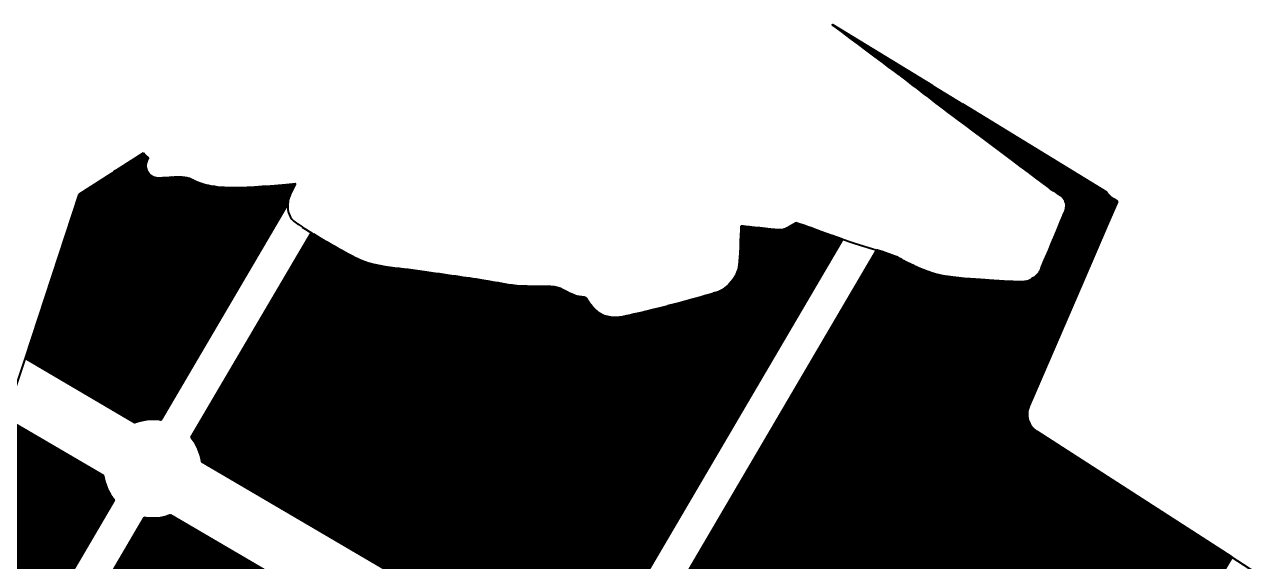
# Model space of a CAD drawing. Header units: metres. Extents: x 729569 to 733474, y 1423763 to 1426173.
# Drawn here: x 731256.3 to 731555.1, y 1425607.7 to 1425737.4 of the extents above; entities that cross this region are included whole.
import ezdxf

# ---------------------------------------------------------------- set-up
doc = ezdxf.new("R2010")
doc.units = ezdxf.units.M
for name, color, linetype in [('GREEN_AREA', 7, 'Continuous'), ('PARCEL_BORDER', 7, 'Continuous'), ('PARCEL_L', 7, 'Continuous'), ('ROADS_LOCAL', 7, 'Continuous')]:
    doc.layers.add(name, color=color, linetype=linetype)

msp = doc.modelspace()

# ---------------------------------------------------------------- hatches: boundary and pattern name
at = {"layer": 'GREEN_AREA', "true_color": 0x96c896}
h = msp.add_hatch(dxfattribs=at)
h.set_pattern_fill('SOLID')
h.paths.add_polyline_path([(731472.96, 1425721.27), (731472.05, 1425721.97), (731471.14, 1425722.67), (731471.14, 1425722.67), (731470.22, 1425723.37), (731470.22, 1425723.37), (731469.3, 1425724.07), (731469.3, 1425724.08), (731468.38, 1425724.78), (731468.37, 1425724.79), (731467.6, 1425725.37), (731467.59, 1425725.37), (731466.52, 1425726.18), (731466.51, 1425726.18), (731465.17, 1425727.19), (731463.6, 1425728.36), (731461.83, 1425729.68), (731459.93, 1425731.11), (731457.91, 1425732.62), (731455.82, 1425734.18), (731453.7, 1425735.77), (731451.6, 1425737.34), (731451.5, 1425737.42), (731475.68, 1425722.62), (731474.29, 1425720.25), (731473.86, 1425720.57), (731472.96, 1425721.27)])
h = msp.add_hatch(dxfattribs=at)
h.set_pattern_fill('SOLID')
h.paths.add_polyline_path([(731507.42, 1425695.38), (731507.21, 1425695.64), (731507.18, 1425695.68), (731506.99, 1425695.87), (731506.78, 1425696.05), (731506.56, 1425696.2), (731506.48, 1425696.25), (731506.37, 1425696.32), (731506.34, 1425696.33), (731506.27, 1425696.39), (731506.26, 1425696.39), (731505.92, 1425696.61), (731505.49, 1425696.9), (731505.02, 1425697.22), (731504.58, 1425697.53), (731504.24, 1425697.78), (731503.42, 1425698.39), (731502.22, 1425699.28), (731500.69, 1425700.42), (731498.9, 1425701.76), (731496.9, 1425703.25), (731494.75, 1425704.86), (731492.51, 1425706.53), (731490.24, 1425708.23), (731488, 1425709.9), (731485.85, 1425711.52), (731483.84, 1425713.02), (731482.03, 1425714.38), (731481.11, 1425715.07), (731482.93, 1425718.18), (731517.79, 1425696.85), (731517.93, 1425696.63), (731517.99, 1425696.55), (731518.22, 1425696.27), (731518.48, 1425696.01), (731518.7, 1425695.82), (731518.92, 1425695.65), (731519.43, 1425695.29), (731519.52, 1425695.22), (731520.39, 1425694.66), (731517.93, 1425688.98), (731507.64, 1425695.02), (731507.59, 1425695.11), (731507.42, 1425695.38)])
h = msp.add_hatch(dxfattribs=at)
h.set_pattern_fill('SOLID')
h.paths.add_polyline_path([(731277.25, 1425701.35), (731277.66, 1425701.64), (731278.04, 1425701.98), (731278.16, 1425702.11), (731278.37, 1425702.18), (731278.81, 1425702.38), (731279.23, 1425702.62), (731285.01, 1425706.34), (731285.46, 1425705.9), (731286.22, 1425705.15), (731286.08, 1425704.96), (731285.94, 1425704.71), (731285.82, 1425704.45), (731285.73, 1425704.17), (731285.66, 1425703.89), (731285.62, 1425703.6), (731285.61, 1425703.31), (731285.62, 1425703.03), (731285.67, 1425702.74), (731285.74, 1425702.46), (731285.84, 1425702.19), (731285.96, 1425701.92), (731286.11, 1425701.68), (731286.28, 1425701.44), (731286.47, 1425701.23), (731286.68, 1425701.03), (731286.92, 1425700.86), (731287.16, 1425700.71), (731287.17, 1425700.7), (731287.47, 1425700.56), (731287.78, 1425700.45), (731288.09, 1425700.38), (731288.42, 1425700.34), (731288.5, 1425700.33), (731288.78, 1425700.33), (731289.02, 1425700.33), (731289.12, 1425700.34), (731289.62, 1425700.37), (731289.66, 1425700.37), (731290.44, 1425700.43), (731290.46, 1425700.43), (731291.25, 1425700.49), (731291.25, 1425700.49), (731291.85, 1425700.54), (731292.08, 1425700.52), (731292.33, 1425700.52), (731292.55, 1425700.53), (731292.56, 1425700.53), (731293.03, 1425700.55), (731293.65, 1425700.57), (731294.33, 1425700.56), (731294.98, 1425700.52), (731295.48, 1425700.44), (731295.77, 1425700.36), (731296.13, 1425700.23), (731296.6, 1425700.01), (731297.16, 1425699.73), (731297.22, 1425699.71), (731297.84, 1425699.42), (731297.99, 1425699.35), (731298.66, 1425699.09), (731298.9, 1425699), (731299.64, 1425698.78), (731299.83, 1425698.73), (731300.51, 1425698.57), (731300.61, 1425698.55), (731301.29, 1425698.42), (731301.39, 1425698.4), (731302.07, 1425698.29), (731302.17, 1425698.27), (731302.87, 1425698.18), (731302.96, 1425698.17), (731303.69, 1425698.1), (731303.77, 1425698.09), (731304.53, 1425698.04), (731304.6, 1425698.04), (731305.41, 1425698), (731305.47, 1425698), (731306.32, 1425697.98), (731306.43, 1425697.97), (731307.24, 1425697.98), (731307.31, 1425697.98), (731308.51, 1425698.02), (731308.55, 1425698.02), (731310.06, 1425698.09), (731310.08, 1425698.09), (731311.82, 1425698.18), (731311.84, 1425698.18), (731313.71, 1425698.29), (731313.73, 1425698.29), (731315.66, 1425698.42), (731315.68, 1425698.42), (731317.58, 1425698.56), (731317.61, 1425698.57), (731319.39, 1425698.72), (731319.43, 1425698.72), (731321.02, 1425698.88), (731321.09, 1425698.89), (731321.72, 1425698.97), (731321.67, 1425698.85), (731321.66, 1425698.83), (731320.98, 1425697.39), (731320.96, 1425697.36), (731320.5, 1425696.36), (731320.45, 1425696.23), (731320.26, 1425695.76), (731320.17, 1425695.5), (731320.1, 1425695.24), (731320, 1425694.74), (731319.98, 1425694.58), (731319.93, 1425694.23), (731289.24, 1425641.9), (731288.88, 1425641.97), (731287.71, 1425642.07), (731286.53, 1425642.06), (731285.36, 1425641.93), (731284.21, 1425641.69), (731283.09, 1425641.34), (731282.96, 1425641.28), (731256.48, 1425656.81), (731269.5, 1425696.37), (731277.25, 1425701.35)])
h = msp.add_hatch(dxfattribs=at)
h.set_pattern_fill('SOLID')
h.paths.add_polyline_path([(731326.07, 1425686.8), (731327.62, 1425685.85), (731327.65, 1425685.84), (731329.28, 1425684.86), (731329.31, 1425684.85), (731330.97, 1425683.88), (731331, 1425683.86), (731332.65, 1425682.93), (731332.69, 1425682.91), (731334.25, 1425682.06), (731334.3, 1425682.03), (731335.74, 1425681.29), (731335.82, 1425681.25), (731337.06, 1425680.65), (731337.21, 1425680.58), (731338.21, 1425680.17), (731338.43, 1425680.09), (731339.55, 1425679.72), (731339.72, 1425679.67), (731340.84, 1425679.38), (731340.98, 1425679.34), (731342.11, 1425679.11), (731342.23, 1425679.09), (731343.35, 1425678.9), (731343.44, 1425678.89), (731344.56, 1425678.73), (731344.62, 1425678.72), (731345.73, 1425678.6), (731345.76, 1425678.59), (731346.88, 1425678.47), (731347.97, 1425678.36), (731349.02, 1425678.23), (731350.07, 1425678.09), (731351.24, 1425677.91), (731351.26, 1425677.91), (731352.38, 1425677.74), (731352.39, 1425677.74), (731352.94, 1425677.66), (731319.16, 1425620.05), (731299.1, 1425631.81), (731299.09, 1425631.95), (731298.85, 1425633.11), (731298.5, 1425634.23), (731298.03, 1425635.31), (731297.47, 1425636.35), (731296.81, 1425637.32), (731296.57, 1425637.6), (731325.59, 1425687.09), (731326.04, 1425686.81), (731326.07, 1425686.8)])
h = msp.add_hatch(dxfattribs=at)
h.set_pattern_fill('SOLID')
h.paths.add_polyline_path([(731421.35, 1425672.04), (731421.39, 1425672.05), (731422.72, 1425672.45), (731422.8, 1425672.48), (731423.76, 1425672.8), (731423.98, 1425672.88), (731424.49, 1425673.1), (731424.79, 1425673.25), (731425.07, 1425673.43), (731425.61, 1425673.81), (731425.89, 1425674.04), (731426.37, 1425674.49), (731426.57, 1425674.69), (731426.99, 1425675.17), (731427.14, 1425675.34), (731427.49, 1425675.8), (731427.6, 1425675.96), (731427.89, 1425676.38), (731427.98, 1425676.52), (731428.18, 1425676.86), (731428.32, 1425677.13), (731428.51, 1425677.53), (731428.66, 1425677.92), (731428.77, 1425678.3), (731428.85, 1425678.6), (731428.92, 1425678.99), (731428.94, 1425679.1), (731429.01, 1425679.54), (731429.03, 1425679.74), (731429.07, 1425680.18), (731429.08, 1425680.26), (731429.13, 1425681.12), (731429.13, 1425681.14), (731429.2, 1425682.3), (731429.2, 1425682.31), (731429.26, 1425683.67), (731429.26, 1425683.68), (731429.33, 1425685.13), (731429.33, 1425685.13), (731429.4, 1425686.56), (731429.4, 1425686.56), (731429.45, 1425687.86), (731429.49, 1425688.75), (731430.03, 1425688.69), (731430.03, 1425688.69), (731430.58, 1425688.64), (731431.5, 1425688.55), (731432.68, 1425688.43), (731433.99, 1425688.29), (731435.33, 1425688.15), (731436.58, 1425688.03), (731437.61, 1425687.92), (731438.32, 1425687.85), (731438.32, 1425687.85), (731438.59, 1425687.82), (731438.9, 1425687.8), (731439.22, 1425687.82), (731439.53, 1425687.87), (731439.83, 1425687.96), (731439.92, 1425687.99), (731440.18, 1425688.09), (731440.42, 1425688.21), (731440.65, 1425688.33), (731440.68, 1425688.35), (731441.22, 1425688.66), (731441.26, 1425688.68), (731441.93, 1425689.06), (731442, 1425689.11), (731442.59, 1425689.47), (731442.64, 1425689.51), (731443.16, 1425689.34), (731444.95, 1425688.76), (731445.46, 1425688.59), (731446.3, 1425688.28), (731446.31, 1425688.28), (731448.78, 1425687.38), (731448.8, 1425687.37), (731451.31, 1425686.47), (731451.33, 1425686.47), (731453.83, 1425685.6), (731453.85, 1425685.59), (731453.95, 1425685.55), (731439.55, 1425661.01), (731420.95, 1425671.92), (731421.35, 1425672.04)])
h = msp.add_hatch(dxfattribs=at)
h.set_pattern_fill('SOLID')
h.paths.add_polyline_path([(731462.58, 1425682.86), (731462.59, 1425682.86), (731463.47, 1425682.56), (731465.01, 1425682.02), (731466.08, 1425681.65), (731466.53, 1425681.48), (731466.98, 1425681.27), (731467.4, 1425681.06), (731467.84, 1425680.81), (731468.32, 1425680.54), (731468.38, 1425680.51), (731468.91, 1425680.22), (731469.02, 1425680.17), (731469.63, 1425679.87), (731469.67, 1425679.85), (731470.23, 1425679.59), (731470.89, 1425679.28), (731470.91, 1425679.27), (731471.69, 1425678.91), (731471.73, 1425678.89), (731472.59, 1425678.51), (731472.66, 1425678.48), (731473.59, 1425678.1), (731473.68, 1425678.06), (731474.66, 1425677.69), (731474.78, 1425677.65), (731475.8, 1425677.31), (731475.95, 1425677.27), (731477, 1425676.98), (731477.18, 1425676.93), (731478.12, 1425676.73), (731478.26, 1425676.71), (731479.35, 1425676.53), (731479.44, 1425676.52), (731480.65, 1425676.37), (731480.71, 1425676.36), (731481.99, 1425676.22), (731482.04, 1425676.22), (731483.36, 1425676.1), (731483.39, 1425676.09), (731484.72, 1425675.99), (731484.74, 1425675.98), (731486.04, 1425675.89), (731486.05, 1425675.89), (731487.27, 1425675.8), (731488.39, 1425675.72), (731489.36, 1425675.65), (731489.36, 1425675.65), (731490.52, 1425675.57), (731490.55, 1425675.57), (731491.76, 1425675.49), (731491.78, 1425675.49), (731492.99, 1425675.42), (731493.01, 1425675.42), (731494.15, 1425675.37), (731494.16, 1425675.37), (731495.18, 1425675.32), (731495.19, 1425675.32), (731496.03, 1425675.29), (731496.05, 1425675.29), (731496.64, 1425675.27), (731496.69, 1425675.27), (731496.98, 1425675.26), (731497.04, 1425675.26), (731497.33, 1425675.26), (731497.49, 1425675.27), (731497.73, 1425675.28), (731498.02, 1425675.31), (731498.3, 1425675.37), (731498.57, 1425675.44), (731498.88, 1425675.54), (731499.18, 1425675.67), (731499.46, 1425675.81), (731499.73, 1425675.97), (731500.07, 1425676.19), (731500.24, 1425676.31), (731500.56, 1425676.55), (731500.81, 1425676.76), (731501.02, 1425676.96), (731501.21, 1425677.16), (731501.39, 1425677.38), (731501.54, 1425677.61), (731501.66, 1425677.81), (731501.81, 1425678.1), (731501.93, 1425678.41), (731501.99, 1425678.6), (731502.03, 1425678.71), (731502.14, 1425678.98), (731502.53, 1425679.9), (731502.77, 1425680.48), (731511.94, 1425675.11), (731499.04, 1425645.27), (731498.87, 1425644.8), (731498.74, 1425644.32), (731498.66, 1425643.82), (731498.63, 1425643.32), (731498.65, 1425642.82), (731498.73, 1425642.32), (731498.85, 1425641.84), (731499.02, 1425641.36), (731499.23, 1425640.91), (731499.49, 1425640.48), (731499.8, 1425640.08), (731500.14, 1425639.71), (731500.51, 1425639.38), (731500.92, 1425639.09), (731548, 1425608.71), (731543.07, 1425600.31), (731471.35, 1425642.36), (731422.68, 1425559.36), (731402.62, 1425571.12), (731402.61, 1425571.26), (731402.37, 1425572.41), (731402.01, 1425573.53), (731401.55, 1425574.62), (731400.99, 1425575.65), (731400.32, 1425576.62), (731400.09, 1425576.9), (731462.27, 1425682.94), (731462.43, 1425682.89), (731462.58, 1425682.86)])
h = msp.add_hatch(dxfattribs=at)
h.set_pattern_fill('SOLID')
h.paths.add_polyline_path([(731214.4, 1425529.04), (731240.48, 1425608.23), (731240.6, 1425608.2), (731240.91, 1425608.16), (731240.98, 1425608.15), (731241.27, 1425608.14), (731241.56, 1425608.16), (731241.85, 1425608.2), (731242.13, 1425608.27), (731242.28, 1425608.32), (731242.59, 1425608.44), (731242.89, 1425608.59), (731243.17, 1425608.77), (731243.45, 1425608.97), (731243.67, 1425609.15), (731243.88, 1425609.36), (731244.32, 1425609.83), (731244.52, 1425610.08), (731245.15, 1425610.92), (731245.25, 1425611.06), (731245.92, 1425612.07), (731245.97, 1425612.14), (731246.63, 1425613.2), (731246.65, 1425613.23), (731247.25, 1425614.22), (731247.71, 1425614.97), (731247.9, 1425615.27), (731248.08, 1425615.47), (731248.35, 1425615.74), (731248.39, 1425615.78), (731248.73, 1425616.13), (731248.98, 1425616.42), (731249.26, 1425616.81), (731249.44, 1425617.07), (731249.59, 1425617.36), (731249.81, 1425617.83), (731249.9, 1425618.07), (731249.98, 1425618.32), (731250.03, 1425618.57), (731250.12, 1425619.08), (731250.16, 1425619.35), (731250.17, 1425619.62), (731250.16, 1425620.23), (731250.15, 1425620.48), (731250.08, 1425621.18), (731250.08, 1425621.24), (731250, 1425621.98), (731249.94, 1425622.67), (731249.92, 1425623.28), (731249.95, 1425623.78), (731250.05, 1425624.54), (731250.2, 1425625.47), (731250.2, 1425625.48), (731250.35, 1425626.47), (731250.36, 1425626.54), (731250.48, 1425627.48), (731250.49, 1425627.65), (731250.55, 1425628.49), (731250.56, 1425628.79), (731250.54, 1425629.35), (731250.53, 1425629.58), (731250.5, 1425629.8), (731250.44, 1425630.13), (731250.37, 1425630.41), (731250.28, 1425630.68), (731250.21, 1425630.86), (731250.11, 1425631.1), (731249.98, 1425631.33), (731249.94, 1425631.4), (731249.75, 1425631.66), (731249.69, 1425631.75), (731249.5, 1425631.97), (731249.35, 1425632.13), (731249.04, 1425632.42), (731248.77, 1425632.63), (731248.58, 1425632.77), (731248.56, 1425632.78), (731251.68, 1425642.24), (731275.37, 1425628.34), (731275.38, 1425628.2), (731275.63, 1425627.05), (731275.98, 1425625.93), (731276.44, 1425624.84), (731277, 1425623.81), (731277.67, 1425622.84), (731277.9, 1425622.56), (731210.91, 1425508.31), (731213.28, 1425525.65), (731214.4, 1425529.04)])
h.paths.add_polyline_path([(731249.15, 1425606.56), (731248.88, 1425606.63), (731248.84, 1425606.63), (731248.74, 1425606.65), (731248.67, 1425606.67), (731248.39, 1425606.72), (731248.1, 1425606.75), (731247.82, 1425606.75), (731247.53, 1425606.72), (731247.25, 1425606.66), (731246.97, 1425606.58), (731246.71, 1425606.47), (731246.45, 1425606.34), (731246.21, 1425606.18), (731245.99, 1425606), (731245.78, 1425605.8), (731245.59, 1425605.58), (731245.43, 1425605.34), (731245.42, 1425605.33), (731245.28, 1425605.08), (731245.23, 1425604.99), (731245.2, 1425604.93), (731245.07, 1425604.65), (731245.06, 1425604.62), (731244.79, 1425604.05), (731244.78, 1425604.02), (731244.38, 1425603.13), (731244.36, 1425603.09), (731243.98, 1425602.2), (731243.95, 1425602.12), (731243.71, 1425601.53), (731243.65, 1425601.36), (731243.56, 1425601.07), (731243.49, 1425600.84), (731243.44, 1425600.61), (731243.43, 1425600.5), (731243.4, 1425600.23), (731243.39, 1425599.96), (731243.41, 1425599.69), (731243.45, 1425599.42), (731243.52, 1425599.16), (731243.61, 1425598.9), (731243.61, 1425598.88), (731243.74, 1425598.61), (731243.89, 1425598.36), (731244.07, 1425598.11), (731244.27, 1425597.89), (731244.49, 1425597.69), (731244.73, 1425597.51), (731244.98, 1425597.36), (731245.25, 1425597.23), (731245.53, 1425597.13), (731245.56, 1425597.12), (731245.84, 1425597.05), (731246.12, 1425597.01), (731246.41, 1425597), (731246.7, 1425597.01), (731246.98, 1425597.05), (731247.26, 1425597.12), (731247.32, 1425597.14), (731247.59, 1425597.23), (731247.85, 1425597.34), (731248.09, 1425597.48), (731248.33, 1425597.65), (731248.45, 1425597.75), (731248.65, 1425597.92), (731248.84, 1425598.1), (731249.05, 1425598.34), (731249.23, 1425598.56), (731249.52, 1425598.94), (731249.63, 1425599.1), (731249.89, 1425599.5), (731250.07, 1425599.82), (731250.29, 1425600.27), (731250.37, 1425600.45), (731250.63, 1425601.1), (731250.66, 1425601.18), (731250.92, 1425601.85), (731250.94, 1425601.9), (731251.1, 1425602.35), (731251.12, 1425602.41), (731251.19, 1425602.63), (731251.23, 1425602.77), (731251.25, 1425602.84), (731251.32, 1425603.11), (731251.35, 1425603.39), (731251.35, 1425603.4), (731251.37, 1425603.7), (731251.35, 1425604.01), (731251.3, 1425604.31), (731251.22, 1425604.6), (731251.11, 1425604.88), (731250.97, 1425605.15), (731250.81, 1425605.41), (731250.62, 1425605.65), (731250.4, 1425605.87), (731250.17, 1425606.06), (731250.16, 1425606.07), (731249.93, 1425606.23), (731249.68, 1425606.36), (731249.42, 1425606.48), (731249.15, 1425606.56)])
h = msp.add_hatch(dxfattribs=at)
h.set_pattern_fill('SOLID')
h.paths.add_polyline_path([(731215.88, 1425499.3), (731215.64, 1425499.58), (731285.23, 1425618.26), (731285.59, 1425618.19), (731286.76, 1425618.09), (731287.94, 1425618.1), (731289.11, 1425618.23), (731290.26, 1425618.47), (731291.39, 1425618.82), (731291.52, 1425618.87), (731378.89, 1425567.65), (731378.9, 1425567.51), (731379.14, 1425566.35), (731379.5, 1425565.23), (731379.96, 1425564.15), (731380.52, 1425563.11), (731381.19, 1425562.14), (731381.42, 1425561.86), (731358.62, 1425522.99), (731286.9, 1425565.04), (731238.23, 1425482.03), (731218.18, 1425493.79), (731218.16, 1425493.93), (731217.92, 1425495.08), (731217.57, 1425496.21), (731217.11, 1425497.29), (731216.54, 1425498.32), (731215.88, 1425499.3)])
at = {"layer": 'PARCEL_L', "true_color": 0xffffc8}
h = msp.add_hatch(dxfattribs=at)
h.set_pattern_fill('SOLID')
h.paths.add_polyline_path([(731439.55, 1425661.01), (731392.76, 1425581.2), (731392.4, 1425581.27), (731391.23, 1425581.37), (731390.05, 1425581.36), (731388.88, 1425581.23), (731387.73, 1425580.99), (731386.6, 1425580.64), (731386.47, 1425580.59), (731319.16, 1425620.05), (731352.94, 1425677.66), (731353.46, 1425677.58), (731353.47, 1425677.58), (731354.51, 1425677.44), (731354.51, 1425677.43), (731355.53, 1425677.3), (731356.52, 1425677.16), (731357.51, 1425677.02), (731358.5, 1425676.88), (731359.51, 1425676.74), (731360.49, 1425676.59), (731361.38, 1425676.46), (731362.21, 1425676.34), (731363, 1425676.22), (731363.78, 1425676.11), (731364.57, 1425675.99), (731365.39, 1425675.87), (731366.29, 1425675.73), (731367.26, 1425675.58), (731368.21, 1425675.43), (731369.07, 1425675.28), (731369.89, 1425675.13), (731370.68, 1425674.98), (731370.69, 1425674.98), (731371.47, 1425674.84), (731371.5, 1425674.84), (731372.3, 1425674.7), (731372.35, 1425674.7), (731373.18, 1425674.57), (731373.24, 1425674.56), (731374.14, 1425674.44), (731374.2, 1425674.44), (731375.2, 1425674.33), (731375.3, 1425674.32), (731376.4, 1425674.24), (731376.51, 1425674.23), (731377.69, 1425674.19), (731377.76, 1425674.19), (731378.98, 1425674.17), (731379.01, 1425674.17), (731380.24, 1425674.17), (731381.44, 1425674.17), (731382.54, 1425674.15), (731383.49, 1425674.12), (731384.23, 1425674.06), (731384.7, 1425673.98), (731385.24, 1425673.82), (731385.8, 1425673.61), (731386.39, 1425673.33), (731387.01, 1425673.01), (731387.64, 1425672.68), (731387.71, 1425672.64), (731388.31, 1425672.34), (731388.52, 1425672.25), (731389.08, 1425672.02), (731389.43, 1425671.91), (731390.03, 1425671.75), (731390.33, 1425671.68), (731390.88, 1425671.6), (731391.01, 1425671.58), (731391.48, 1425671.52), (731391.76, 1425671.48), (731391.82, 1425671.46), (731392, 1425671.24), (731392.43, 1425670.62), (731392.45, 1425670.59), (731392.99, 1425669.85), (731393.13, 1425669.67), (731393.72, 1425668.96), (731394.03, 1425668.65), (731394.71, 1425668.04), (731394.98, 1425667.83), (731395.28, 1425667.64), (731396.06, 1425667.23), (731396.38, 1425667.08), (731396.71, 1425666.97), (731397.44, 1425666.77), (731397.69, 1425666.72), (731397.95, 1425666.69), (731398.67, 1425666.62), (731399.1, 1425666.62), (731399.83, 1425666.66), (731400.14, 1425666.69), (731400.89, 1425666.81), (731401.08, 1425666.84), (731401.86, 1425667.02), (731401.94, 1425667.04), (731402.74, 1425667.24), (731403.53, 1425667.44), (731404.38, 1425667.62), (731405.18, 1425667.79), (731405.24, 1425667.8), (731406.44, 1425668.08), (731406.47, 1425668.09), (731407.99, 1425668.46), (731408.01, 1425668.47), (731409.78, 1425668.91), (731409.79, 1425668.92), (731411.73, 1425669.41), (731411.75, 1425669.42), (731413.78, 1425669.95), (731413.79, 1425669.95), (731415.84, 1425670.5), (731415.85, 1425670.5), (731417.84, 1425671.04), (731417.86, 1425671.05), (731419.7, 1425671.56), (731419.72, 1425671.57), (731420.95, 1425671.92), (731439.55, 1425661.01)])
h = msp.add_hatch(dxfattribs=at)
h.set_pattern_fill('SOLID')
h.paths.add_polyline_path([(731471.35, 1425642.36), (731543.07, 1425600.31), (731496.28, 1425520.5), (731495.92, 1425520.57), (731494.75, 1425520.68), (731493.57, 1425520.66), (731492.4, 1425520.54), (731491.24, 1425520.3), (731490.12, 1425519.94), (731489.99, 1425519.89), (731422.68, 1425559.36), (731471.35, 1425642.36)])
at = {"layer": 'ROADS_LOCAL', "true_color": 0x999999}
h = msp.add_hatch(dxfattribs=at)
h.set_pattern_fill('SOLID')
h.paths.add_polyline_path([(731475.68, 1425722.62), (731482.93, 1425718.18), (731481.11, 1425715.07), (731480.48, 1425715.54), (731479.26, 1425716.46), (731478.42, 1425717.09), (731477.5, 1425717.79), (731476.59, 1425718.48), (731475.68, 1425719.18), (731474.77, 1425719.88), (731474.29, 1425720.25), (731475.68, 1425722.62)])
h = msp.add_hatch(dxfattribs=at)
h.set_pattern_fill('SOLID')
h.paths.add_polyline_path([(731517.93, 1425688.98), (731511.94, 1425675.11), (731502.77, 1425680.48), (731503.09, 1425681.23), (731503.77, 1425682.86), (731504.53, 1425684.67), (731505.31, 1425686.53), (731506.06, 1425688.32), (731506.06, 1425688.33), (731506.73, 1425689.94), (731506.73, 1425689.94), (731507.27, 1425691.25), (731507.28, 1425691.26), (731507.58, 1425692.01), (731507.59, 1425692.03), (731507.73, 1425692.37), (731507.76, 1425692.44), (731507.8, 1425692.55), (731507.89, 1425692.85), (731507.9, 1425692.87), (731507.95, 1425693.14), (731507.98, 1425693.42), (731507.99, 1425693.7), (731507.97, 1425693.98), (731507.92, 1425694.26), (731507.85, 1425694.53), (731507.75, 1425694.79), (731507.74, 1425694.81), (731507.64, 1425695.02), (731517.93, 1425688.98)])

# ---------------------------------------------------------------- linework, layer by layer
at = {"layer": 'PARCEL_BORDER', "lineweight": 50, "true_color": 0x326432}
for points in [[(731472.96, 1425721.27), (731472.05, 1425721.97), (731471.14, 1425722.67), (731471.14, 1425722.67), (731470.22, 1425723.37), (731470.22, 1425723.37), (731469.3, 1425724.07), (731469.3, 1425724.08), (731468.38, 1425724.78), (731468.37, 1425724.79), (731467.6, 1425725.37), (731467.59, 1425725.37), (731466.52, 1425726.18), (731466.51, 1425726.18), (731465.17, 1425727.19), (731463.6, 1425728.36), (731461.83, 1425729.68), (731459.93, 1425731.11), (731457.91, 1425732.62), (731455.82, 1425734.18), (731453.7, 1425735.77), (731451.6, 1425737.34), (731451.5, 1425737.42), (731475.68, 1425722.62), (731474.29, 1425720.25), (731473.86, 1425720.57), (731472.96, 1425721.27)], [(731507.42, 1425695.38), (731507.21, 1425695.64), (731507.18, 1425695.68), (731506.99, 1425695.87), (731506.78, 1425696.05), (731506.56, 1425696.2), (731506.48, 1425696.25), (731506.37, 1425696.32), (731506.34, 1425696.33), (731506.27, 1425696.39), (731506.26, 1425696.39), (731505.92, 1425696.61), (731505.49, 1425696.9), (731505.02, 1425697.22), (731504.58, 1425697.53), (731504.24, 1425697.78), (731503.42, 1425698.39), (731502.22, 1425699.28), (731500.69, 1425700.42), (731498.9, 1425701.76), (731496.9, 1425703.25), (731494.75, 1425704.86), (731492.51, 1425706.53), (731490.24, 1425708.23), (731488, 1425709.9), (731485.85, 1425711.52), (731483.84, 1425713.02), (731482.03, 1425714.38), (731481.11, 1425715.07), (731482.93, 1425718.18), (731517.79, 1425696.85), (731517.93, 1425696.63), (731517.99, 1425696.55), (731518.22, 1425696.27), (731518.48, 1425696.01), (731518.7, 1425695.82), (731518.92, 1425695.65), (731519.43, 1425695.29), (731519.52, 1425695.22), (731520.39, 1425694.66), (731517.93, 1425688.98), (731507.64, 1425695.02), (731507.59, 1425695.11), (731507.42, 1425695.38)], [(731277.25, 1425701.35), (731277.66, 1425701.64), (731278.04, 1425701.98), (731278.16, 1425702.11), (731278.37, 1425702.18), (731278.81, 1425702.38), (731279.23, 1425702.62), (731285.01, 1425706.34), (731285.46, 1425705.9), (731286.22, 1425705.15), (731286.08, 1425704.96), (731285.94, 1425704.71), (731285.82, 1425704.45), (731285.73, 1425704.17), (731285.66, 1425703.89), (731285.62, 1425703.6), (731285.61, 1425703.31), (731285.62, 1425703.03), (731285.67, 1425702.74), (731285.74, 1425702.46), (731285.84, 1425702.19), (731285.96, 1425701.92), (731286.11, 1425701.68), (731286.28, 1425701.44), (731286.47, 1425701.23), (731286.68, 1425701.03), (731286.92, 1425700.86), (731287.16, 1425700.71), (731287.17, 1425700.7), (731287.47, 1425700.56), (731287.78, 1425700.45), (731288.09, 1425700.38), (731288.42, 1425700.34), (731288.5, 1425700.33), (731288.78, 1425700.33), (731289.02, 1425700.33), (731289.12, 1425700.34), (731289.62, 1425700.37), (731289.66, 1425700.37), (731290.44, 1425700.43), (731290.46, 1425700.43), (731291.25, 1425700.49), (731291.25, 1425700.49), (731291.85, 1425700.54), (731292.08, 1425700.52), (731292.33, 1425700.52), (731292.55, 1425700.53), (731292.56, 1425700.53), (731293.03, 1425700.55), (731293.65, 1425700.57), (731294.33, 1425700.56), (731294.98, 1425700.52), (731295.48, 1425700.44), (731295.77, 1425700.36), (731296.13, 1425700.23), (731296.6, 1425700.01), (731297.16, 1425699.73), (731297.22, 1425699.71), (731297.84, 1425699.42), (731297.99, 1425699.35), (731298.66, 1425699.09), (731298.9, 1425699), (731299.64, 1425698.78), (731299.83, 1425698.73), (731300.51, 1425698.57), (731300.61, 1425698.55), (731301.29, 1425698.42), (731301.39, 1425698.4), (731302.07, 1425698.29), (731302.17, 1425698.27), (731302.87, 1425698.18), (731302.96, 1425698.17), (731303.69, 1425698.1), (731303.77, 1425698.09), (731304.53, 1425698.04), (731304.6, 1425698.04), (731305.41, 1425698), (731305.47, 1425698), (731306.32, 1425697.98), (731306.43, 1425697.97), (731307.24, 1425697.98), (731307.31, 1425697.98), (731308.51, 1425698.02), (731308.55, 1425698.02), (731310.06, 1425698.09), (731310.08, 1425698.09), (731311.82, 1425698.18), (731311.84, 1425698.18), (731313.71, 1425698.29), (731313.73, 1425698.29), (731315.66, 1425698.42), (731315.68, 1425698.42), (731317.58, 1425698.56), (731317.61, 1425698.57), (731319.39, 1425698.72), (731319.43, 1425698.72), (731321.02, 1425698.88), (731321.09, 1425698.89), (731321.72, 1425698.97), (731321.67, 1425698.85), (731321.66, 1425698.83), (731320.98, 1425697.39), (731320.96, 1425697.36), (731320.5, 1425696.36), (731320.45, 1425696.23), (731320.26, 1425695.76), (731320.17, 1425695.5), (731320.1, 1425695.24), (731320, 1425694.74), (731319.98, 1425694.58), (731319.93, 1425694.23), (731289.24, 1425641.9), (731288.88, 1425641.97), (731287.71, 1425642.07), (731286.53, 1425642.06), (731285.36, 1425641.93), (731284.21, 1425641.69), (731283.09, 1425641.34), (731282.96, 1425641.28), (731256.48, 1425656.81), (731269.5, 1425696.37), (731277.25, 1425701.35)], [(731326.07, 1425686.8), (731327.62, 1425685.85), (731327.65, 1425685.84), (731329.28, 1425684.86), (731329.31, 1425684.85), (731330.97, 1425683.88), (731331, 1425683.86), (731332.65, 1425682.93), (731332.69, 1425682.91), (731334.25, 1425682.06), (731334.3, 1425682.03), (731335.74, 1425681.29), (731335.82, 1425681.25), (731337.06, 1425680.65), (731337.21, 1425680.58), (731338.21, 1425680.17), (731338.43, 1425680.09), (731339.55, 1425679.72), (731339.72, 1425679.67), (731340.84, 1425679.38), (731340.98, 1425679.34), (731342.11, 1425679.11), (731342.23, 1425679.09), (731343.35, 1425678.9), (731343.44, 1425678.89), (731344.56, 1425678.73), (731344.62, 1425678.72), (731345.73, 1425678.6), (731345.76, 1425678.59), (731346.88, 1425678.47), (731347.97, 1425678.36), (731349.02, 1425678.23), (731350.07, 1425678.09), (731351.24, 1425677.91), (731351.26, 1425677.91), (731352.38, 1425677.74), (731352.39, 1425677.74), (731352.94, 1425677.66), (731319.16, 1425620.05), (731299.1, 1425631.81), (731299.09, 1425631.95), (731298.85, 1425633.11), (731298.5, 1425634.23), (731298.03, 1425635.31), (731297.47, 1425636.35), (731296.81, 1425637.32), (731296.57, 1425637.6), (731325.59, 1425687.09), (731326.04, 1425686.81), (731326.07, 1425686.8)], [(731421.35, 1425672.04), (731421.39, 1425672.05), (731422.72, 1425672.45), (731422.8, 1425672.48), (731423.76, 1425672.8), (731423.98, 1425672.88), (731424.49, 1425673.1), (731424.79, 1425673.25), (731425.07, 1425673.43), (731425.61, 1425673.81), (731425.89, 1425674.04), (731426.37, 1425674.49), (731426.57, 1425674.69), (731426.99, 1425675.17), (731427.14, 1425675.34), (731427.49, 1425675.8), (731427.6, 1425675.96), (731427.89, 1425676.38), (731427.98, 1425676.52), (731428.18, 1425676.86), (731428.32, 1425677.13), (731428.51, 1425677.53), (731428.66, 1425677.92), (731428.77, 1425678.3), (731428.85, 1425678.6), (731428.92, 1425678.99), (731428.94, 1425679.1), (731429.01, 1425679.54), (731429.03, 1425679.74), (731429.07, 1425680.18), (731429.08, 1425680.26), (731429.13, 1425681.12), (731429.13, 1425681.14), (731429.2, 1425682.3), (731429.2, 1425682.31), (731429.26, 1425683.67), (731429.26, 1425683.68), (731429.33, 1425685.13), (731429.33, 1425685.13), (731429.4, 1425686.56), (731429.4, 1425686.56), (731429.45, 1425687.86), (731429.49, 1425688.75), (731430.03, 1425688.69), (731430.03, 1425688.69), (731430.58, 1425688.64), (731431.5, 1425688.55), (731432.68, 1425688.43), (731433.99, 1425688.29), (731435.33, 1425688.15), (731436.58, 1425688.03), (731437.61, 1425687.92), (731438.32, 1425687.85), (731438.32, 1425687.85), (731438.59, 1425687.82), (731438.9, 1425687.8), (731439.22, 1425687.82), (731439.53, 1425687.87), (731439.83, 1425687.96), (731439.92, 1425687.99), (731440.18, 1425688.09), (731440.42, 1425688.21), (731440.65, 1425688.33), (731440.68, 1425688.35), (731441.22, 1425688.66), (731441.26, 1425688.68), (731441.93, 1425689.06), (731442, 1425689.11), (731442.59, 1425689.47), (731442.64, 1425689.51), (731443.16, 1425689.34), (731444.95, 1425688.76), (731445.46, 1425688.59), (731446.3, 1425688.28), (731446.31, 1425688.28), (731448.78, 1425687.38), (731448.8, 1425687.37), (731451.31, 1425686.47), (731451.33, 1425686.47), (731453.83, 1425685.6), (731453.85, 1425685.59), (731453.95, 1425685.55), (731439.55, 1425661.01), (731420.95, 1425671.92), (731421.35, 1425672.04)]]:
    msp.add_lwpolyline(points, close=True, dxfattribs=at)
at = {"layer": 'PARCEL_BORDER', "lineweight": 40, "true_color": 0x323232}
for points in [[(731475.68, 1425722.62), (731482.93, 1425718.18), (731481.11, 1425715.07), (731480.48, 1425715.54), (731479.26, 1425716.46), (731478.42, 1425717.09), (731477.5, 1425717.79), (731476.59, 1425718.48), (731475.68, 1425719.18), (731474.77, 1425719.88), (731474.29, 1425720.25), (731475.68, 1425722.62)], [(731517.93, 1425688.98), (731511.94, 1425675.11), (731502.77, 1425680.48), (731503.09, 1425681.23), (731503.77, 1425682.86), (731504.53, 1425684.67), (731505.31, 1425686.53), (731506.06, 1425688.32), (731506.06, 1425688.33), (731506.73, 1425689.94), (731506.73, 1425689.94), (731507.27, 1425691.25), (731507.28, 1425691.26), (731507.58, 1425692.01), (731507.59, 1425692.03), (731507.73, 1425692.37), (731507.76, 1425692.44), (731507.8, 1425692.55), (731507.89, 1425692.85), (731507.9, 1425692.87), (731507.95, 1425693.14), (731507.98, 1425693.42), (731507.99, 1425693.7), (731507.97, 1425693.98), (731507.92, 1425694.26), (731507.85, 1425694.53), (731507.75, 1425694.79), (731507.74, 1425694.81), (731507.64, 1425695.02), (731517.93, 1425688.98)]]:
    msp.add_lwpolyline(points, close=True, dxfattribs=at)
for points in [[(731210.91, 1425508.31), (731277.9, 1425622.56), (731277.67, 1425622.84), (731277, 1425623.81), (731276.44, 1425624.84), (731275.98, 1425625.93), (731275.63, 1425627.05), (731275.38, 1425628.2), (731275.37, 1425628.34), (731251.68, 1425642.24), (731256.48, 1425656.81), (731282.96, 1425641.28), (731282.96, 1425641.28), (731283.09, 1425641.34), (731284.21, 1425641.69), (731285.36, 1425641.93), (731286.53, 1425642.06), (731287.71, 1425642.07), (731288.88, 1425641.97), (731289.24, 1425641.9), (731319.93, 1425694.23), (731319.91, 1425694.11), (731319.88, 1425693.75), (731319.87, 1425693.31), (731319.88, 1425693.02), (731319.91, 1425692.74), (731319.98, 1425692.31), (731320.07, 1425691.96), (731320.19, 1425691.61), (731320.37, 1425691.2), (731320.51, 1425690.93), (731320.68, 1425690.67), (731320.87, 1425690.42), (731321.08, 1425690.2), (731321.37, 1425689.93), (731321.65, 1425689.71), (731322.3, 1425689.23), (731322.39, 1425689.17), (731323.35, 1425688.53), (731323.4, 1425688.49), (731324.61, 1425687.71), (731324.64, 1425687.69), (731325.59, 1425687.09), (731296.57, 1425637.6), (731296.81, 1425637.32), (731297.47, 1425636.35), (731298.03, 1425635.31), (731298.5, 1425634.23), (731298.85, 1425633.11), (731299.09, 1425631.95), (731299.1, 1425631.81), (731386.47, 1425580.59)], [(731392.76, 1425581.2), (731453.95, 1425685.55), (731456.26, 1425684.77), (731456.29, 1425684.76), (731458.54, 1425684.03), (731458.59, 1425684.01), (731460.61, 1425683.39), (731460.7, 1425683.37), (731462.27, 1425682.94), (731400.09, 1425576.9)], [(731496.28, 1425520.5), (731548, 1425608.71), (731555.14, 1425604.1)]]:
    msp.add_lwpolyline(points, dxfattribs=at)
at = {"layer": 'PARCEL_BORDER', "lineweight": 50, "true_color": 0x326432}
for points in [[(731400.09, 1425576.9), (731462.27, 1425682.94), (731462.43, 1425682.89), (731462.58, 1425682.86), (731462.58, 1425682.86), (731462.59, 1425682.86), (731463.47, 1425682.56), (731465.01, 1425682.02), (731466.08, 1425681.65), (731466.53, 1425681.48), (731466.98, 1425681.27), (731467.4, 1425681.06), (731467.84, 1425680.81), (731468.32, 1425680.54), (731468.38, 1425680.51), (731468.91, 1425680.22), (731469.02, 1425680.17), (731469.63, 1425679.87), (731469.67, 1425679.85), (731470.23, 1425679.59), (731470.89, 1425679.28), (731470.91, 1425679.27), (731471.69, 1425678.91), (731471.73, 1425678.89), (731472.59, 1425678.51), (731472.66, 1425678.48), (731473.59, 1425678.1), (731473.68, 1425678.06), (731474.66, 1425677.69), (731474.78, 1425677.65), (731475.8, 1425677.31), (731475.95, 1425677.27), (731477, 1425676.98), (731477.18, 1425676.93), (731478.12, 1425676.73), (731478.26, 1425676.71), (731479.35, 1425676.53), (731479.44, 1425676.52), (731480.65, 1425676.37), (731480.71, 1425676.36), (731481.99, 1425676.22), (731482.04, 1425676.22), (731483.36, 1425676.1), (731483.39, 1425676.09), (731484.72, 1425675.99), (731484.74, 1425675.98), (731486.04, 1425675.89), (731486.05, 1425675.89), (731487.27, 1425675.8), (731488.39, 1425675.72), (731489.36, 1425675.65), (731489.36, 1425675.65), (731490.52, 1425675.57), (731490.55, 1425675.57), (731491.76, 1425675.49), (731491.78, 1425675.49), (731492.99, 1425675.42), (731493.01, 1425675.42), (731494.15, 1425675.37), (731494.16, 1425675.37), (731495.18, 1425675.32), (731495.19, 1425675.32), (731496.03, 1425675.29), (731496.05, 1425675.29), (731496.64, 1425675.27), (731496.69, 1425675.27), (731496.98, 1425675.26), (731497.04, 1425675.26), (731497.33, 1425675.26), (731497.49, 1425675.27), (731497.73, 1425675.28), (731498.02, 1425675.31), (731498.3, 1425675.37), (731498.57, 1425675.44), (731498.88, 1425675.54), (731499.18, 1425675.67), (731499.46, 1425675.81), (731499.73, 1425675.97), (731500.07, 1425676.19), (731500.24, 1425676.31), (731500.56, 1425676.55), (731500.81, 1425676.76), (731501.02, 1425676.96), (731501.21, 1425677.16), (731501.39, 1425677.38), (731501.54, 1425677.61), (731501.66, 1425677.81), (731501.81, 1425678.1), (731501.93, 1425678.41), (731501.99, 1425678.6), (731502.03, 1425678.71), (731502.14, 1425678.98), (731502.53, 1425679.9), (731502.77, 1425680.48), (731511.94, 1425675.11), (731499.04, 1425645.27), (731498.87, 1425644.8), (731498.74, 1425644.32), (731498.66, 1425643.82), (731498.63, 1425643.32), (731498.65, 1425642.82), (731498.73, 1425642.32), (731498.85, 1425641.84), (731499.02, 1425641.36), (731499.23, 1425640.91), (731499.49, 1425640.48), (731499.8, 1425640.08), (731500.14, 1425639.71), (731500.51, 1425639.38), (731500.92, 1425639.09), (731548, 1425608.71), (731543.07, 1425600.31), (731471.35, 1425642.36), (731422.68, 1425559.36)], [(731251.68, 1425642.24), (731275.37, 1425628.34), (731275.38, 1425628.2), (731275.63, 1425627.05), (731275.98, 1425625.93), (731276.44, 1425624.84), (731277, 1425623.81), (731277.67, 1425622.84), (731277.9, 1425622.56), (731210.91, 1425508.31)], [(731215.64, 1425499.58), (731285.23, 1425618.26), (731285.59, 1425618.19), (731286.76, 1425618.09), (731287.94, 1425618.1), (731289.11, 1425618.23), (731290.26, 1425618.47), (731291.39, 1425618.82), (731291.52, 1425618.87), (731378.89, 1425567.65), (731378.9, 1425567.51), (731379.14, 1425566.35), (731379.5, 1425565.23), (731379.96, 1425564.15), (731380.52, 1425563.11), (731381.19, 1425562.14), (731381.42, 1425561.86), (731358.62, 1425522.99), (731286.9, 1425565.04), (731238.23, 1425482.03)]]:
    msp.add_lwpolyline(points, dxfattribs=at)
at = {"layer": 'PARCEL_BORDER', "lineweight": 50, "true_color": 0x323232}
msp.add_lwpolyline([(731386.47, 1425580.59), (731319.16, 1425620.05), (731352.94, 1425677.66), (731353.46, 1425677.58), (731353.47, 1425677.58), (731354.51, 1425677.44), (731354.51, 1425677.43), (731355.53, 1425677.3), (731356.52, 1425677.16), (731357.51, 1425677.02), (731358.5, 1425676.88), (731359.51, 1425676.74), (731360.49, 1425676.59), (731361.38, 1425676.46), (731362.21, 1425676.34), (731363, 1425676.22), (731363.78, 1425676.11), (731364.57, 1425675.99), (731365.39, 1425675.87), (731366.29, 1425675.73), (731367.26, 1425675.58), (731368.21, 1425675.43), (731369.07, 1425675.28), (731369.89, 1425675.13), (731370.68, 1425674.98), (731370.69, 1425674.98), (731371.47, 1425674.84), (731371.5, 1425674.84), (731372.3, 1425674.7), (731372.35, 1425674.7), (731373.18, 1425674.57), (731373.24, 1425674.56), (731374.14, 1425674.44), (731374.2, 1425674.44), (731375.2, 1425674.33), (731375.3, 1425674.32), (731376.4, 1425674.24), (731376.51, 1425674.23), (731377.69, 1425674.19), (731377.76, 1425674.19), (731378.98, 1425674.17), (731379.01, 1425674.17), (731380.24, 1425674.17), (731381.44, 1425674.17), (731382.54, 1425674.15), (731383.49, 1425674.12), (731384.23, 1425674.06), (731384.7, 1425673.98), (731385.24, 1425673.82), (731385.8, 1425673.61), (731386.39, 1425673.33), (731387.01, 1425673.01), (731387.64, 1425672.68), (731387.71, 1425672.64), (731388.31, 1425672.34), (731388.52, 1425672.25), (731389.08, 1425672.02), (731389.43, 1425671.91), (731390.03, 1425671.75), (731390.33, 1425671.68), (731390.88, 1425671.6), (731391.01, 1425671.58), (731391.48, 1425671.52), (731391.76, 1425671.48), (731391.82, 1425671.46), (731392, 1425671.24), (731392.43, 1425670.62), (731392.45, 1425670.59), (731392.99, 1425669.85), (731393.13, 1425669.67), (731393.72, 1425668.96), (731394.03, 1425668.65), (731394.71, 1425668.04), (731394.98, 1425667.83), (731395.28, 1425667.64), (731396.06, 1425667.23), (731396.38, 1425667.08), (731396.71, 1425666.97), (731397.44, 1425666.77), (731397.69, 1425666.72), (731397.95, 1425666.69), (731398.67, 1425666.62), (731399.1, 1425666.62), (731399.83, 1425666.66), (731400.14, 1425666.69), (731400.89, 1425666.81), (731401.08, 1425666.84), (731401.86, 1425667.02), (731401.94, 1425667.04), (731402.74, 1425667.24), (731403.53, 1425667.44), (731404.38, 1425667.62), (731405.18, 1425667.79), (731405.24, 1425667.8), (731406.44, 1425668.08), (731406.47, 1425668.09), (731407.99, 1425668.46), (731408.01, 1425668.47), (731409.78, 1425668.91), (731409.79, 1425668.92), (731411.73, 1425669.41), (731411.75, 1425669.42), (731413.78, 1425669.95), (731413.79, 1425669.95), (731415.84, 1425670.5), (731415.85, 1425670.5), (731417.84, 1425671.04), (731417.86, 1425671.05), (731419.7, 1425671.56), (731419.72, 1425671.57), (731420.95, 1425671.92), (731439.55, 1425661.01), (731439.55, 1425661.01), (731392.76, 1425581.2)], dxfattribs=at)
msp.add_lwpolyline([(731471.35, 1425642.36), (731543.07, 1425600.31), (731496.28, 1425520.5), (731495.92, 1425520.57), (731494.75, 1425520.68), (731493.57, 1425520.66), (731492.4, 1425520.54), (731491.24, 1425520.3), (731490.12, 1425519.94), (731489.99, 1425519.89), (731422.68, 1425559.36), (731471.35, 1425642.36)], close=True, dxfattribs=at)

doc.saveas('drawing.dxf')
